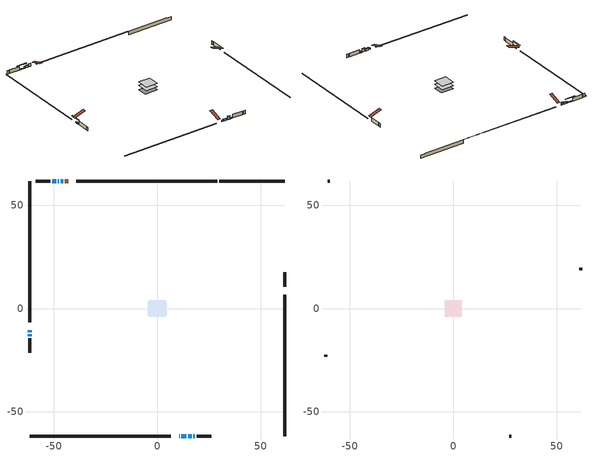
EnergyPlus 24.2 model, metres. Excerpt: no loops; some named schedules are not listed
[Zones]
conditioned space
 floor adiabatic (AdiabaticFloorConstruction): -4.07,-4.07 -4.07,4.07 4.07,4.07 4.07,-4.07 z0.61
 floor foundation (Slab1 construction): -4.57,-3.35 -4.57,3.35 4.57,3.35 4.57,-3.35 z-1.83
 wall outside (RimJoist1 construction): 29.11,61.74 -39.26,61.74 / -61.74,-61.74 6.63,-61.74 / -61.74,61.74 -61.74,-6.63 / 61.74,-61.74 61.74,6.63 z0.61:0.91
 wall outside (AdiabaticWallConstruction 1): -43.2,61.74 -44.69,61.74 z0.61:2.64
 wall outside (AdiabaticWallConstruction): 10.57,-61.74 10.78,-61.74 / 11.71,-61.74 14.15,-61.74 / -45.62,61.74 -46.84,61.74 z0.61:1.83; -61.74,-10.57 -61.74,-11.49 / -49,61.74 -50.83,61.74 z0.61:1.07; 15.08,-61.74 16.6,-61.74 z0.61:2.74; 17.53,-61.74 18.14,-61.74 / -47.77,61.74 -48.08,61.74 z0.61:1.22; -61.74,-12.42 -61.74,-13.47 z0.61:1.5
 wall outside (Wall1 construction): -51.76,61.74 -58.77,61.74 / 19.07,-61.74 26.08,-61.74 / -61.74,-14.39 -61.74,-21.4 / 61.74,10.58 61.74,17.59 z0.61:3.05
 wall foundation (FoundationWall1 construction): 30.04,61.74,-1.83 30.04,61.74,0.61 58.57,61.74,0.61 58.57,61.74,0.21 61.74,61.74,0.21 61.74,61.74,-1.83
 window (WindowConstruction 6): 10.58,-61.74 10.78,-61.74 z0.61:1.83
 window (WindowConstruction 8): -61.74,-10.58 -61.74,-11.49 z0.61:1.07
 window (WindowConstruction): 11.71,-61.74 14.15,-61.74 z0.61:1.83
 window (WindowConstruction 1): 15.08,-61.74 16.6,-61.74 z0.61:2.74
 window (WindowConstruction 2): 17.53,-61.74 18.14,-61.74 z0.61:1.22
 window (WindowConstruction 3): -45.62,61.74 -46.84,61.74 z0.61:1.83
 window (WindowConstruction 4): -47.77,61.74 -48.08,61.74 z0.61:1.22
 window (WindowConstruction 5): -61.74,-12.42 -61.74,-13.46 z0.61:1.5
 window (WindowConstruction 7): -49,61.74 -50.83,61.74 z0.61:1.07
 door (Door): -43.2,61.74 -44.69,61.74 z0.61:2.64
 ceiling adiabatic (AdiabaticFloorConstruction): 4.07,-4.07 4.07,4.07 -4.07,4.07 -4.07,-4.07 z0.61
attic - vented
 floor to conditioned space (Floor1 construction Reversed): -4.07,-4.07 -4.07,4.07 4.07,4.07 4.07,-4.07 z3.05
 wall outside (Wall2 construction): -59.7,61.74 -60.81,61.74 / 27.01,-61.74 28.12,-61.74 / -61.74,-22.33 -61.74,-23.44 / 61.74,18.52 61.74,19.62 z0.61:3.05
 roof outside (Roof1 construction): -42.27,61.74,3.05 -42.27,53.81,5.69 -40.19,53.81,5.69 -40.19,61.74,3.05; 9.65,-61.74,3.05 9.65,-53.81,5.69 7.56,-53.81,5.69 7.56,-61.74,3.05; -61.74,-9.65,3.05 -53.81,-9.65,5.69 -53.81,-7.56,5.69 -61.74,-7.56,3.05; 61.74,9.65,3.05 53.81,9.65,5.69 53.81,7.56,5.69 61.74,7.56,3.05
shading: -61.74,-14.54 -61.74,-7.52 -62.35,-7.52 -62.35,-14.54 z4.12; 14.35,-61.74 11.51,-61.74 11.51,-62.35 14.35,-62.35 z2.03; 16.8,-61.74 14.88,-61.74 14.88,-62.35 16.8,-62.35 z2.94; 18.34,-61.74 17.33,-61.74 17.33,-62.35 18.34,-62.35 z1.42; -47.04,61.74 -45.42,61.74 -45.42,62.15 -47.04,62.15 z2.03; -48.28,61.74 -47.57,61.74 -47.57,62.15 -48.28,62.15 z1.42; -61.74,-13.67 -61.74,-12.22 -62.15,-12.22 -62.15,-13.67 z1.7; -53.47,61.74 -46.36,61.74 -46.36,62.15 -53.47,62.15 z3.71
[Building]
Building 1: Terrain=Suburbs
[Site:Location]
Sault Ste Marie AP_ON: Latitude {deg}=46.49; Longitude {deg}=-84.51; Time Zone {hr}=-5; Elevation {m}=192; Keep Site Location Information=Yes
[Site:GroundTemperature:Shallow]
0.840846, -1.16074, -1.32103, -0.371179, 3.44196, 7.23733, 10.5277, 12.6121, 12.7892, 11.0939, 7.8874, 4.20846
[Site:WaterMainsTemperature]
Calculation Method=Schedule; Temperature Schedule=mains temperature schedule
[Material] Roughness=Rough; Thermal Absorptance=0.9
Name | Thickness {m} | Conductivity {W/m-K} | Density {kg/m3} | Specific Heat {J/kg-K} | Solar Absorptance | Visible Absorptance
asphalt or fiberglass shingles | 0.00635 | 0.162714 | 1121.4 | 1465.45 | 0.4 | 0.4
ceiling loosefill ins | 0.254 | 0.0480833 | 16.02 | 1046.75 | 0.7 | 0.7
ceiling stud and cavity | 0.1397 | 0.140668 | 65.682 | 1177.47 | 0.7 | 0.7
concrete 4.0 in. | 0.1016 | 1.803125 | 2242.8 | 837.4 | 0.7 | 0.7
concrete 8.0 in. | 0.2032 | 1.803125 | 2242.8 | 837.4 | 0.7 | 0.7
door material | 0.04445 | 0.327969 | 512.64 | 1214.23 | 0.7 | 0.7
exterior vertical ins | 0.0460229 | 0.029427 | 32.04 | 1214.23 | 0.7 | 0.7
floor covering | 0.0127 | 0.0433444 | 54.468 | 1339.84 | 0.6 | 0.6
floor rigid ins; wall rigid ins | 0.512978 | 0.029427 | 32.04 | 1214.23 | 0.7 | 0.7
floor stud and cavity | 0.1397 | 1.75129 | 37.0049 | 1207.88 | 0.7 | 0.7
furniture material conditioned space 1 | 0.1524 | 0.115458 | 640.8 | 1214.23 | 0.6 | 0.6
gypsum board | 0.0127 | 0.160291 | 801 | 837.4 | 0.6 | 0.6
gypsum board 1 | 0.0127 | 0.160291 | 801 | 837.4 | 0.7 | 0.7
osb sheathing 0.5 in. | 0.0127 | 0.115458 | 512.64 | 1214.23 | 0.7 | 0.7
osb sheathing 0.75 in. | 0.01905 | 0.115458 | 512.64 | 1214.23 | 0.7 | 0.7
osb sheathing 2.0 in. | 0.0508 | 0.115458 | 512.64 | 1214.23 | 0.7 | 0.7
rim joist stud and cavity | 0.0508 | 0.0293615 | 125.044 | 1163.47 | 0.6 | 0.6
wall stud and cavity | 0.1397 | 0.0929022 | 139.0536 | 1170.24 | 0.7 | 0.7
wall stud and cavity 1 | 0.0889 | 6.9971 | 50.32683 | 1063.81 | 0.6 | 0.6
wall stud and cavity 2 | 0.0889 | 0.380278 | 52.3479 | 1209.89 | 0.7 | 0.7
wall stud and cavity 3 | 0.0889 | 0.391764 | 83.0341 | 1211.67 | 0.7 | 0.7
wood siding | 0.0254 | 0.102417 | 544.68 | 1172.36 | 0.4 | 0.4
wood siding 1 | 0.00254 | 0.102417 | 544.68 | 1172.36 | 0.4 | 0.4
wood siding 2; wood siding 3; wood siding 4 | 0.0254 | 0.102417 | 544.68 | 1172.36 | 0.7 | 0.7
[WindowMaterial:SimpleGlazingSystem]
Name | U-Factor {W/m2-K} | Solar Heat Gain Coefficient
WindowMaterial | 3.79801 | 0.7
WindowMaterial 1 | 4.42827 | 0.68
WindowMaterial 2 | 3.07975 | 0.4
WindowMaterial 3 | 3.01842 | 0.5
WindowMaterial 4 | 3.063281 | 0.29
WindowMaterial 5 | 2.94518 | 0.64
WindowMaterial 6 | 3.026374 | 0.54
WindowMaterial 7 | 3.05136 | 0.42
[Construction]
AdiabaticFloorConstruction: floor stud and cavity, floor rigid ins, osb sheathing 0.75 in., floor covering
AdiabaticWallConstruction: wood siding 3, wall rigid ins, wall stud and cavity 2, gypsum board
AdiabaticWallConstruction 1: wood siding 4, wall rigid ins, wall stud and cavity 2, gypsum board
Door: door material
Floor1 construction Reversed: gypsum board, ceiling stud and cavity, ceiling loosefill ins
FoundationWall1 construction: concrete 8.0 in., gypsum board 1
furniture construction conditioned space 1: furniture material conditioned space 1
PartitionWallConstruction: gypsum board, wall stud and cavity 3, gypsum board
RimJoist1 construction: wood siding 2, osb sheathing 2.0 in., rim joist stud and cavity
Roof1 construction: asphalt or fiberglass shingles
Slab1 construction: concrete 4.0 in.
Wall1 construction: wood siding, osb sheathing 0.5 in., wall stud and cavity, gypsum board
Wall2 construction: wood siding 1, wall stud and cavity 1
WindowConstruction: WindowMaterial
WindowConstruction 1: WindowMaterial 1
WindowConstruction 2: WindowMaterial 2
WindowConstruction 3: WindowMaterial 3
WindowConstruction 4: WindowMaterial 4
WindowConstruction 5: WindowMaterial 5
WindowConstruction 6: WindowMaterial 6
WindowConstruction 7; WindowConstruction 8: WindowMaterial 7
[Zone] Multiplier=1; Part of Total Floor Area=Yes
Name | Volume {m3}
attic - vented | 28.4138
conditioned space | 327.2
[Space]
Name | Zone | Volume {m3}
attic - vented 1 | attic - vented | 28.4138
conditioned space 1 | conditioned space | 327.2
[ZoneInfiltration:EffectiveLeakageArea]
infil attic - vented 1: Zone or Space=attic - vented 1; Schedule=Always On Discrete; Effective Air Leakage Area {cm2}=2606.16; Stack Coefficient=0.00035331; Wind Coefficient=1.26998e-05
[ZoneMixing]
whole house fan mix: Zone or Space=attic - vented; Schedule=Always On Continuous; Design Flow Rate Calculation Method=Flow/Zone; Design Flow Rate {m3/s}=0; Source Zone or Space=conditioned space
[SurfaceProperty:ExposedFoundationPerimeter]
Slab1: Exposed Perimeter Calculation Method=TotalExposedPerimeter; Total Exposed Perimeter {m}=31.699
[InternalMass] Zone or ZoneList=conditioned space; Space or SpaceList=conditioned space 1
Name | Construction | Surface Area {m2}
furniture mass conditioned space 1 | furniture construction conditioned space 1 | 51.004
partition wall mass | PartitionWallConstruction | 127.51
[Lights]
interior lighting: Zone or ZoneList or Space or SpaceList=conditioned space 1; Schedule=interior lighting schedule; Design Level Calculation Method=LightingLevel; Lighting Level {W}=343.2; Return Air Fraction=0; Fraction Radiant=0.6; Fraction Visible=0.2; Fraction Replaceable=1
[People]
occupants: Zone or ZoneList or Space or SpaceList=conditioned space 1; Number of People Schedule=occupants schedule; Number of People Calculation Method=People; Number of People=3; Fraction Radiant=0.314171; Sensible Heat Fraction=0.56303; Activity Level Schedule=occupants activity schedule; Carbon Dioxide Generation Rate {m3/s-W}=0; Enable ASHRAE 55 Comfort Warnings=No; Mean Radiant Temperature Calculation Type=EnclosureAveraged
[ElectricEquipment] Zone or ZoneList or Space or SpaceList=conditioned space 1; Design Level Calculation Method=EquipmentLevel
Name | Schedule | Design Level {W} | Fraction Latent | Fraction Radiant | Fraction Lost
clothes dryer | clothes dryer schedule | 140.772 | 0.015 | 0.081 | 0.85
clothes washer | clothes washer schedule | 32.1985 | 0.03 | 0.162 | 0.7
cooking range | cooking range schedule | 215.147 | 0.08 | 0.432 | 0.2
dishwasher | dishwasher schedule | 66.8632 | 0.3 | 0.18 | 0.4
fridge | fridge schedule | 72.9452 | 0 | 0.6 | 0
mech vent house fan | mech vent house fan schedule | 0.95 | 0 | 0 | 1
mech vent house fan cfis | mech vent house fan cfis schedule | 0 | 0 | 0 | 0
misc plug loads | misc plug loads schedule | 494.7 | 0.045 | 0.513 | 0.1
whole house fan | Always On Discrete | 0 | 0 | 0 | 1
[OtherEquipment] Zone or ZoneList or Space or SpaceList=conditioned space 1; Design Level Calculation Method=EquipmentLevel
Name | Fuel Type | Schedule | Design Level {W} | Fraction Latent | Fraction Radiant | Fraction Lost
clothes dryer 1 | Electricity | clothes dryer schedule | 0 | 0.015 | 0.081 | 0.85
cooking range 1 | Electricity | cooking range schedule | 0 | 0.08 | 0.432 | 0.2
general water use latent | None | general water use schedule | 62.594 | 1 | 0 | 0
general water use sensible | None | general water use schedule | -61.6891 | 0 | 0.6 | 0
mech vent house fan latent load | None | Always On Discrete | 0 | 1 | 0 | 0
mech vent house fan sensible load | None | Always On Discrete | 0 | 0 | 0 | 0
water heater energy adjustment1 | Propane | Always On Discrete | 0.01 | 0 | 0 | 1
[ZoneInfiltration:DesignFlowRate] Zone or ZoneList or Space or SpaceList=conditioned space 1; Schedule=Always On Discrete; Design Flow Rate Calculation Method=Flow/Zone; Design Flow Rate {m3/s}=0
infil flow; natural vent flow; whole house fan flow
[AvailabilityManager:Scheduled]
furnace airloop Availability Manager: Schedule=Always On Discrete
[Foundation:Kiva]
Foundation Kiva 1: Initial Indoor Air Temperature {C}=18; Wall Height Above Grade {m}=0.609996; Wall Depth Below Slab {m}=0.2032; Custom Block Material Name 1=exterior vertical ins; Custom Block Depth 1 {m}=2.43998; Custom Block X Position 1 {m}=0.2159; Custom Block Z Position 1 {m}=0
[Foundation:Kiva:Settings]
Soil Conductivity {W/m-K}=0.849921; Soil Density {kg/m3}=1842.3; Soil Specific Heat {J/kg-K}=418.7; Ground Solar Absorptivity=0.9; Ground Thermal Absorptivity=0.9; Ground Surface Roughness {m}=0.03; Far-Field Width {m}=40; Deep-Ground Boundary Condition=ZeroFlux; Deep-Ground Depth {m}=40; Minimum Cell Dimension {m}=0.2; Maximum Cell Growth Coefficient=3; Simulation Timestep=Timestep
[Exterior:Lights]
exterior lighting: Schedule=exterior lighting schedule; Design Level {W}=75.6
[EnergyManagementSystem:GlobalVariable]
furnace_airloop_Fan_RTF
infil_program_Qfan
infil_program_Qinf
natural_vent_program_Qnv
natural_vent_program_Qwhf
[EnergyManagementSystem:Sensor]
Name | Output:Variable or Output:Meter Index Key | Output:Variable or Output:Meter
airflow_gain | infil flow | Infiltration Sensible Heat Gain Energy
airflow_gain_1 | natural vent flow | Infiltration Sensible Heat Gain Energy
airflow_gain_2 | whole house fan flow | Infiltration Sensible Heat Gain Energy
airflow_loss | infil flow | Infiltration Sensible Heat Loss Energy
airflow_loss_1 | natural vent flow | Infiltration Sensible Heat Loss Energy
airflow_loss_2 | whole house fan flow | Infiltration Sensible Heat Loss Energy
clg_load_cond |  | Cooling:EnergyTransfer:Zone:CONDITIONED SPACE
clg_sp_s; clg_sp_s_1 | cooling setpoint | Schedule Value
clothes_dryer_exhaust_0_sch_s | clothes dryer exhaust 0 schedule | Schedule Value
cool_season | cooling season schedule | Schedule Value
htg_load_cond |  | Heating:EnergyTransfer:Zone:CONDITIONED SPACE
htg_sp_s; htg_sp_s_1 | heating setpoint | Schedule Value
ig_ee_conv | clothes dryer | Electric Equipment Convective Heating Energy
ig_ee_conv_2 | cooking range | Electric Equipment Convective Heating Energy
ig_ee_conv_4 | fridge | Electric Equipment Convective Heating Energy
ig_ee_conv_5 | misc plug loads | Electric Equipment Convective Heating Energy
ig_ee_conv_6 | whole house fan | Electric Equipment Convective Heating Energy
ig_ee_rad | clothes dryer | Electric Equipment Radiant Heating Energy
ig_ee_rad_2 | cooking range | Electric Equipment Radiant Heating Energy
ig_ee_rad_4 | fridge | Electric Equipment Radiant Heating Energy
ig_ee_rad_5 | misc plug loads | Electric Equipment Radiant Heating Energy
ig_ee_rad_6 | whole house fan | Electric Equipment Radiant Heating Energy
ig_lgt_conv | interior lighting | Lights Convective Heating Energy
ig_lgt_rad | interior lighting | Lights Radiant Heating Energy
ig_lgt_vis | interior lighting | Lights Visible Radiation Heating Energy
ig_oe_conv | clothes dryer 1 | Other Equipment Convective Heating Energy
ig_oe_conv_1 | cooking range 1 | Other Equipment Convective Heating Energy
ig_oe_conv_2 | general water use latent | Other Equipment Convective Heating Energy
ig_oe_conv_3 | general water use sensible | Other Equipment Convective Heating Energy
ig_oe_conv_4 | water heater energy adjustment1 | Other Equipment Convective Heating Energy
ig_oe_rad | clothes dryer 1 | Other Equipment Radiant Heating Energy
ig_oe_rad_1 | cooking range 1 | Other Equipment Radiant Heating Energy
ig_oe_rad_2 | general water use latent | Other Equipment Radiant Heating Energy
ig_oe_rad_3 | general water use sensible | Other Equipment Radiant Heating Energy
ig_oe_rad_4 | water heater energy adjustment1 | Other Equipment Radiant Heating Energy
ig_ppl_conv | occupants | People Convective Heating Energy
ig_ppl_rad | occupants | People Radiant Heating Energy
im_conv | furniture mass conditioned space 1 | Surface Inside Face Convection Heat Gain Energy
im_conv_1 | partition wall mass | Surface Inside Face Convection Heat Gain Energy
im_ig | furniture mass conditioned space 1 | Surface Inside Face Internal Gains Radiation Heat Gain Energy
im_ig_1 | partition wall mass | Surface Inside Face Internal Gains Radiation Heat Gain Energy
im_lgt | furniture mass conditioned space 1 | Surface Inside Face Lights Radiation Heat Gain Energy
im_lgt_1 | partition wall mass | Surface Inside Face Lights Radiation Heat Gain Energy
im_sol | furniture mass conditioned space 1 | Surface Inside Face Solar Radiation Heat Gain Energy
im_sol_1 | partition wall mass | Surface Inside Face Solar Radiation Heat Gain Energy
im_surf | furniture mass conditioned space 1 | Surface Inside Face Net Surface Thermal Radiation Heat Gain Energy
im_surf_1 | partition wall mass | Surface Inside Face Net Surface Thermal Radiation Heat Gain Energy
mv_conv | mech vent house fan | Electric Equipment Convective Heating Energy
mv_conv_1 | mech vent house fan cfis | Electric Equipment Convective Heating Energy
mv_conv_2 | mech vent house fan latent load | Other Equipment Convective Heating Energy
mv_conv_3 | mech vent house fan sensible load | Other Equipment Convective Heating Energy
mv_rad | mech vent house fan | Electric Equipment Radiant Heating Energy
mv_rad_1 | mech vent house fan cfis | Electric Equipment Radiant Heating Energy
mv_rad_2 | mech vent house fan latent load | Other Equipment Radiant Heating Energy
mv_rad_3 | mech vent house fan sensible load | Other Equipment Radiant Heating Energy
natural_vent_s | natural vent schedule | Schedule Value
out_pb_s |  | Site Outdoor Air Barometric Pressure
out_wt_s |  | Site Outdoor Air Humidity Ratio
site_vw_s |  | Site Wind Speed
ss_back_out | Window1 | Surface Window Shortwave from Zone Back Out Window Heat Transfer Rate
ss_back_out_1 | Window11 | Surface Window Shortwave from Zone Back Out Window Heat Transfer Rate
ss_back_out_2 | Window2 | Surface Window Shortwave from Zone Back Out Window Heat Transfer Rate
ss_back_out_3 | Window3 | Surface Window Shortwave from Zone Back Out Window Heat Transfer Rate
ss_back_out_4 | Window4 | Surface Window Shortwave from Zone Back Out Window Heat Transfer Rate
ss_back_out_5 | Window5 | Surface Window Shortwave from Zone Back Out Window Heat Transfer Rate
ss_back_out_6 | Window7 | Surface Window Shortwave from Zone Back Out Window Heat Transfer Rate
ss_back_out_7 | Window8 | Surface Window Shortwave from Zone Back Out Window Heat Transfer Rate
ss_back_out_8 | Window9 | Surface Window Shortwave from Zone Back Out Window Heat Transfer Rate
ss_conv | Door1 | Surface Inside Face Convection Heat Gain Energy
ss_conv_1 | Window1 | Surface Inside Face Convection Heat Gain Energy
ss_conv_2 | Window11 | Surface Inside Face Convection Heat Gain Energy
ss_conv_3 | Window2 | Surface Inside Face Convection Heat Gain Energy
ss_conv_4 | Window3 | Surface Inside Face Convection Heat Gain Energy
ss_conv_5 | Window4 | Surface Inside Face Convection Heat Gain Energy
ss_conv_6 | Window5 | Surface Inside Face Convection Heat Gain Energy
ss_conv_7 | Window7 | Surface Inside Face Convection Heat Gain Energy
ss_conv_8 | Window8 | Surface Inside Face Convection Heat Gain Energy
ss_conv_9 | Window9 | Surface Inside Face Convection Heat Gain Energy
ss_ig | Door1 | Surface Inside Face Internal Gains Radiation Heat Gain Energy
ss_ig_1 | Window1 | Surface Inside Face Internal Gains Radiation Heat Gain Energy
ss_ig_2 | Window11 | Surface Inside Face Internal Gains Radiation Heat Gain Energy
ss_ig_3 | Window2 | Surface Inside Face Internal Gains Radiation Heat Gain Energy
ss_ig_4 | Window3 | Surface Inside Face Internal Gains Radiation Heat Gain Energy
ss_ig_5 | Window4 | Surface Inside Face Internal Gains Radiation Heat Gain Energy
ss_ig_6 | Window5 | Surface Inside Face Internal Gains Radiation Heat Gain Energy
ss_ig_7 | Window7 | Surface Inside Face Internal Gains Radiation Heat Gain Energy
ss_ig_8 | Window8 | Surface Inside Face Internal Gains Radiation Heat Gain Energy
ss_ig_9 | Window9 | Surface Inside Face Internal Gains Radiation Heat Gain Energy
ss_lgt | Door1 | Surface Inside Face Lights Radiation Heat Gain Energy
ss_sol | Door1 | Surface Inside Face Solar Radiation Heat Gain Energy
ss_surf | Door1 | Surface Inside Face Net Surface Thermal Radiation Heat Gain Energy
ss_surf_1 | Window1 | Surface Inside Face Net Surface Thermal Radiation Heat Gain Energy
ss_surf_2 | Window11 | Surface Inside Face Net Surface Thermal Radiation Heat Gain Energy
ss_surf_3 | Window2 | Surface Inside Face Net Surface Thermal Radiation Heat Gain Energy
ss_surf_4 | Window3 | Surface Inside Face Net Surface Thermal Radiation Heat Gain Energy
ss_surf_5 | Window4 | Surface Inside Face Net Surface Thermal Radiation Heat Gain Energy
ss_surf_6 | Window5 | Surface Inside Face Net Surface Thermal Radiation Heat Gain Energy
ss_surf_7 | Window7 | Surface Inside Face Net Surface Thermal Radiation Heat Gain Energy
ss_surf_8 | Window8 | Surface Inside Face Net Surface Thermal Radiation Heat Gain Energy
ss_surf_9 | Window9 | Surface Inside Face Net Surface Thermal Radiation Heat Gain Energy
ss_trans_in | Window1 | Surface Window Transmitted Solar Radiation Rate
ss_trans_in_1 | Window11 | Surface Window Transmitted Solar Radiation Rate
ss_trans_in_2 | Window2 | Surface Window Transmitted Solar Radiation Rate
ss_trans_in_3 | Window3 | Surface Window Transmitted Solar Radiation Rate
ss_trans_in_4 | Window4 | Surface Window Transmitted Solar Radiation Rate
ss_trans_in_5 | Window5 | Surface Window Transmitted Solar Radiation Rate
ss_trans_in_6 | Window7 | Surface Window Transmitted Solar Radiation Rate
ss_trans_in_7 | Window8 | Surface Window Transmitted Solar Radiation Rate
ss_trans_in_8 | Window9 | Surface Window Transmitted Solar Radiation Rate
ss_trans_out | Window1 | Surface Inside Face Initial Transmitted Diffuse Transmitted Out Window Solar Radiation Rate
ss_trans_out_1 | Window11 | Surface Inside Face Initial Transmitted Diffuse Transmitted Out Window Solar Radiation Rate
ss_trans_out_2 | Window2 | Surface Inside Face Initial Transmitted Diffuse Transmitted Out Window Solar Radiation Rate
ss_trans_out_3 | Window3 | Surface Inside Face Initial Transmitted Diffuse Transmitted Out Window Solar Radiation Rate
ss_trans_out_4 | Window4 | Surface Inside Face Initial Transmitted Diffuse Transmitted Out Window Solar Radiation Rate
ss_trans_out_5 | Window5 | Surface Inside Face Initial Transmitted Diffuse Transmitted Out Window Solar Radiation Rate
ss_trans_out_6 | Window7 | Surface Inside Face Initial Transmitted Diffuse Transmitted Out Window Solar Radiation Rate
ss_trans_out_7 | Window8 | Surface Inside Face Initial Transmitted Diffuse Transmitted Out Window Solar Radiation Rate
ss_trans_out_8 | Window9 | Surface Inside Face Initial Transmitted Diffuse Transmitted Out Window Solar Radiation Rate
s_conv | Floor1 | Surface Inside Face Convection Heat Gain Energy
s_conv_1 | FoundationWall1 | Surface Inside Face Convection Heat Gain Energy
s_conv_10 | Wall1:180 | Surface Inside Face Convection Heat Gain Energy
s_conv_11 | Wall1:270 | Surface Inside Face Convection Heat Gain Energy
s_conv_12 | Wall1:90 | Surface Inside Face Convection Heat Gain Energy
s_conv_2 | inferred conditioned ceiling | Surface Inside Face Convection Heat Gain Energy
s_conv_3 | inferred conditioned floor | Surface Inside Face Convection Heat Gain Energy
s_conv_4 | RimJoist1:0 | Surface Inside Face Convection Heat Gain Energy
s_conv_5 | RimJoist1:180 | Surface Inside Face Convection Heat Gain Energy
s_conv_6 | RimJoist1:270 | Surface Inside Face Convection Heat Gain Energy
s_conv_7 | RimJoist1:90 | Surface Inside Face Convection Heat Gain Energy
s_conv_8 | Slab1 | Surface Inside Face Convection Heat Gain Energy
s_conv_9 | Wall1:0 | Surface Inside Face Convection Heat Gain Energy
s_ig | Floor1 | Surface Inside Face Internal Gains Radiation Heat Gain Energy
s_ig_1 | FoundationWall1 | Surface Inside Face Internal Gains Radiation Heat Gain Energy
s_ig_10 | Wall1:180 | Surface Inside Face Internal Gains Radiation Heat Gain Energy
s_ig_11 | Wall1:270 | Surface Inside Face Internal Gains Radiation Heat Gain Energy
s_ig_12 | Wall1:90 | Surface Inside Face Internal Gains Radiation Heat Gain Energy
s_ig_2 | inferred conditioned ceiling | Surface Inside Face Internal Gains Radiation Heat Gain Energy
s_ig_3 | inferred conditioned floor | Surface Inside Face Internal Gains Radiation Heat Gain Energy
s_ig_4 | RimJoist1:0 | Surface Inside Face Internal Gains Radiation Heat Gain Energy
s_ig_5 | RimJoist1:180 | Surface Inside Face Internal Gains Radiation Heat Gain Energy
s_ig_6 | RimJoist1:270 | Surface Inside Face Internal Gains Radiation Heat Gain Energy
s_ig_7 | RimJoist1:90 | Surface Inside Face Internal Gains Radiation Heat Gain Energy
s_ig_8 | Slab1 | Surface Inside Face Internal Gains Radiation Heat Gain Energy
s_ig_9 | Wall1:0 | Surface Inside Face Internal Gains Radiation Heat Gain Energy
s_lgt | Floor1 | Surface Inside Face Lights Radiation Heat Gain Energy
s_lgt_1 | FoundationWall1 | Surface Inside Face Lights Radiation Heat Gain Energy
s_lgt_10 | Wall1:180 | Surface Inside Face Lights Radiation Heat Gain Energy
s_lgt_11 | Wall1:270 | Surface Inside Face Lights Radiation Heat Gain Energy
s_lgt_12 | Wall1:90 | Surface Inside Face Lights Radiation Heat Gain Energy
s_lgt_2 | inferred conditioned ceiling | Surface Inside Face Lights Radiation Heat Gain Energy
s_lgt_3 | inferred conditioned floor | Surface Inside Face Lights Radiation Heat Gain Energy
s_lgt_4 | RimJoist1:0 | Surface Inside Face Lights Radiation Heat Gain Energy
s_lgt_5 | RimJoist1:180 | Surface Inside Face Lights Radiation Heat Gain Energy
s_lgt_6 | RimJoist1:270 | Surface Inside Face Lights Radiation Heat Gain Energy
s_lgt_7 | RimJoist1:90 | Surface Inside Face Lights Radiation Heat Gain Energy
s_lgt_8 | Slab1 | Surface Inside Face Lights Radiation Heat Gain Energy
s_lgt_9 | Wall1:0 | Surface Inside Face Lights Radiation Heat Gain Energy
s_sol | Floor1 | Surface Inside Face Solar Radiation Heat Gain Energy
s_sol_1 | FoundationWall1 | Surface Inside Face Solar Radiation Heat Gain Energy
s_sol_10 | Wall1:180 | Surface Inside Face Solar Radiation Heat Gain Energy
s_sol_11 | Wall1:270 | Surface Inside Face Solar Radiation Heat Gain Energy
s_sol_12 | Wall1:90 | Surface Inside Face Solar Radiation Heat Gain Energy
s_sol_2 | inferred conditioned ceiling | Surface Inside Face Solar Radiation Heat Gain Energy
s_sol_3 | inferred conditioned floor | Surface Inside Face Solar Radiation Heat Gain Energy
s_sol_4 | RimJoist1:0 | Surface Inside Face Solar Radiation Heat Gain Energy
s_sol_5 | RimJoist1:180 | Surface Inside Face Solar Radiation Heat Gain Energy
s_sol_6 | RimJoist1:270 | Surface Inside Face Solar Radiation Heat Gain Energy
s_sol_7 | RimJoist1:90 | Surface Inside Face Solar Radiation Heat Gain Energy
s_sol_8 | Slab1 | Surface Inside Face Solar Radiation Heat Gain Energy
s_sol_9 | Wall1:0 | Surface Inside Face Solar Radiation Heat Gain Energy
s_surf | Floor1 | Surface Inside Face Net Surface Thermal Radiation Heat Gain Energy
s_surf_1 | FoundationWall1 | Surface Inside Face Net Surface Thermal Radiation Heat Gain Energy
s_surf_10 | Wall1:180 | Surface Inside Face Net Surface Thermal Radiation Heat Gain Energy
s_surf_11 | Wall1:270 | Surface Inside Face Net Surface Thermal Radiation Heat Gain Energy
s_surf_12 | Wall1:90 | Surface Inside Face Net Surface Thermal Radiation Heat Gain Energy
s_surf_2 | inferred conditioned ceiling | Surface Inside Face Net Surface Thermal Radiation Heat Gain Energy
